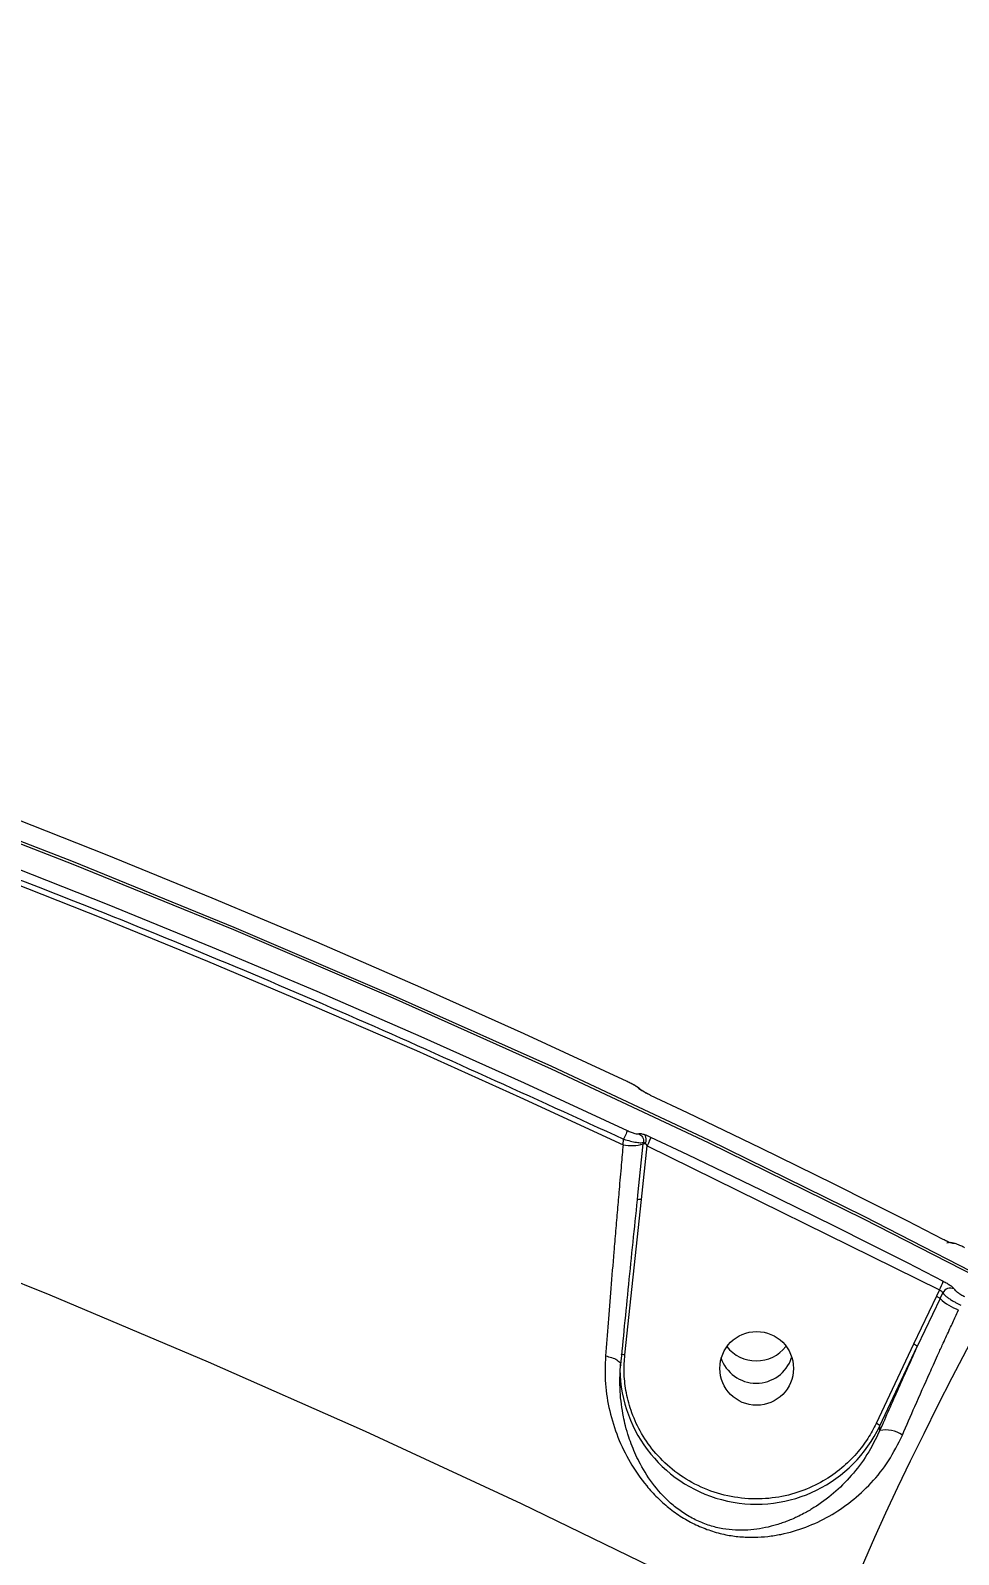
# Model space of a CAD drawing. Header units: millimetres. Extents: x -5609 to 5139, y -3980 to 3221.
# Drawn here: x 1734.6 to 1847, y 470.3 to 654.7 of the extents above; entities that cross this region are included whole.
import ezdxf

# ---------------------------------------------------------------- set-up
doc = ezdxf.new("R2010")
doc.units = ezdxf.units.MM
for name, color, linetype in [('DIKOM_ОБЪЕКТ', 7, 'Continuous'), ('DIKOM_РАЗМЕР_ЗОНА', 7, 'Continuous'), ('DIKOM_РАЗМЕР_ОБЪЕКТА', 7, 'Continuous')]:
    doc.layers.add(name, color=color, linetype=linetype)
doc.styles.add('style1', font='arial.ttf', dxfattribs={"width": 0.8})
doc.dimstyles.new('1-50', dxfattribs={"dimtxt": 300, "dimasz": 200, "dimexe": 100, "dimexo": 0, "dimgap": 100, "dimtad": 1, "dimtxsty": 'style1', "dimcen": 200, "dimclrd": 7, "dimclre": 7, "dimclrt": 7, "dimadec": 1, "dimazin": 2, "dimtfac": 1, "dimtmove": 0, "dimatfit": 2, "dimfxl": 0, "dimlwd": 25, "dimlwe": 18, "dimarcsym": 0})

# ---------------------------------------------------------------- blocks, each defined once
blk = doc.blocks.new('A$Cc336a1e3')
at = {"color": 7, "linetype": 'Continuous', "lineweight": 15}
for p, q in [((4626.49, 1792.8), (4626.56, 1793.49)), ((4628.74, 1786.17), (4629.4, 1792.69)), ((4628.96, 1793.13), (4628.94, 1792.91)), ((4629.19, 1792.94), (4629.4, 1792.69)), ((4629.4, 1792.69), (4664.81, 1775.27)), ((4626.71, 1767.38), (4628.74, 1786.17)), ((4628.24, 1786.14), (4628.3, 1786.73)), ((4664.44, 1774.47), (4661.66, 1768.68)), ((4664.88, 1774.19), (4662.11, 1768.38)), ((4664.81, 1775.27), (4664.44, 1774.47)), ((4664.88, 1774.19), (4665.21, 1774.89)), ((4661.66, 1768.68), (4657.13, 1759.07)), ((4657.58, 1758.78), (4662.11, 1768.38)), ((4626.14, 1763.66), (4626.13, 1764.11)), ((4657.58, 1758.23), (4657.58, 1758.78))]:
    blk.add_line(p, q, dxfattribs=at)
at = {"color": 8, "linetype": 'Continuous', "lineweight": 15}
blk.add_line((4628.3, 1786.73), (4628.94, 1792.91), dxfattribs=at)
at = {"color": 7, "linetype": 'Continuous', "lineweight": 15, "flags": 128}
for points in [[(4358.79, 1887.61), (4379.35, 1883.12), (4399.82, 1878.28), (4420.2, 1873.08), (4440.49, 1867.54), (4460.68, 1861.66), (4480.76, 1855.42), (4500.72, 1848.85), (4520.57, 1841.93), (4540.29, 1834.67), (4559.88, 1827.08), (4579.34, 1819.15), (4598.65, 1810.89), (4617.81, 1802.31), (4636.82, 1793.39), (4655.67, 1784.15), (4674.35, 1774.59), (4692.86, 1764.71), (4711.19, 1754.51), (4729.34, 1744)], [(4729.34, 1743.65), (4711.19, 1754.16), (4692.86, 1764.36), (4674.35, 1774.24), (4655.67, 1783.8), (4636.82, 1793.04), (4617.81, 1801.96), (4598.65, 1810.55), (4579.34, 1818.81), (4559.88, 1826.73), (4540.29, 1834.33), (4520.57, 1841.58), (4500.72, 1848.5), (4480.76, 1855.07), (4460.68, 1861.31), (4440.49, 1867.19), (4420.2, 1872.74), (4399.82, 1877.93), (4379.35, 1882.77), (4358.79, 1887.26)], [(4651.43, 1730.86), (4632.89, 1740.27), (4614.18, 1749.35), (4595.31, 1758.1), (4576.29, 1766.52), (4557.12, 1774.6), (4537.8, 1782.34), (4518.35, 1789.74), (4498.76, 1796.8), (4479.05, 1803.52), (4459.22, 1809.88), (4439.28, 1815.9), (4419.23, 1821.56), (4399.09, 1826.88), (4378.85, 1831.83), (4358.52, 1836.43)], [(4626.99, 1800.46), (4614.53, 1806.22), (4602, 1811.84), (4589.4, 1817.31), (4576.74, 1822.65), (4564.03, 1827.84), (4551.25, 1832.9), (4538.42, 1837.8), (4525.53, 1842.57)], [(4524.9, 1834.97), (4537.81, 1830.2), (4550.66, 1825.28), (4563.45, 1820.23), (4576.18, 1815.03), (4588.85, 1809.68), (4601.46, 1804.2), (4614.01, 1798.57), (4626.49, 1792.8)], [(4525.53, 1836.65), (4538.42, 1831.88), (4551.25, 1826.98), (4564.03, 1821.93), (4576.74, 1816.73), (4589.4, 1811.4), (4602, 1805.92), (4614.53, 1800.3), (4626.99, 1794.54)], [(4629.15, 1799.14), (4629.21, 1799.11), (4629.23, 1799.1)], [(4629.83, 1798.79), (4629.82, 1798.8), (4629.82, 1798.8)], [(4665.27, 1781.35), (4660.88, 1783.6), (4656.47, 1785.82), (4652.05, 1788.03), (4647.63, 1790.21), (4643.19, 1792.38), (4638.75, 1794.54), (4634.29, 1796.67), (4629.83, 1798.79)], [(4629.83, 1793.74), (4634.29, 1791.62), (4638.75, 1789.49), (4643.19, 1787.34), (4647.63, 1785.17), (4652.05, 1782.98), (4656.47, 1780.77), (4660.88, 1778.55), (4665.27, 1776.31)], [(4651.43, 1730.86), (4651.76, 1732.13), (4652.25, 1733.69), (4652.9, 1735.53), (4653.71, 1737.63), (4654.67, 1739.98), (4655.77, 1742.55), (4656.99, 1745.33), (4658.33, 1748.27), (4659.78, 1751.36), (4661.32, 1754.58), (4662.94, 1757.88), (4664.62, 1761.24), (4666.35, 1764.63), (4668.11, 1768.02), (4669.89, 1771.38)]]:
    blk.add_lwpolyline(points, dxfattribs=at)
at = {"color": 7, "linetype": 'Continuous', "lineweight": 15}
blk.add_circle((4642.67, 1765.75), 4.46, dxfattribs=at)
for centre, radius, start, end in [((4627.5, 1797.84), 5.14, 258.6423, 286.2478), ((4629.13, 1792.43), 0.511, 83.3744, 112.4341), ((4628.21, 1793.45), 1.1, 332.6743, 31.6331), ((4628.54, 1785.45), 0.75, 74.6003, 113.3834), ((4666.1, 1779.99), 0.986, 61.558, 114.9402), ((4660.17, 1777.94), 5.36, 330.0083, 342.2007), ((4669.66, 1779.4), 7.06, 227.4972, 248.9524), ((4666.14, 1774.43), 1.03, 65.4867, 153.923), ((4661.32, 1767.65), 1.08, 42.4917, 71.5369), ((4642.62, 1768.48), 4.52, 198.3755, 341.6245), ((4642.62, 1768.48), 4.52, 198.3744, 341.6256), ((4642.62, 1771.2), 4.54, 218.0146, 321.9854), ((4656.79, 1758.05), 1.08, 42.5209, 71.513), ((4658.27, 1754.59), 3.71, 56.54, 100.7507)]:
    blk.add_arc(centre, radius, start, end, dxfattribs=at)
at = {"color": 8, "linetype": 'Continuous', "lineweight": 15}
for centre, radius, start, end in [((4626.51, 1766.62), 0.794, 75.3419, 111.9067), ((4642.64, 1765.85), 16.53, 180.7817, 334.6642)]:
    blk.add_arc(centre, radius, start, end, dxfattribs=at)
for points, knots in [([(4578.2, 2367.71), (4576.95, 2365.92), (4573.78, 2361.33), (4569.61, 2353.35), (4566.4, 2345.79), (4564.38, 2339.94), (4563.17, 2336.02), (4562.1, 2332.04), (4561.15, 2327.99), (4560.34, 2323.88), (4559.2, 2317), (4558.21, 2307.17), (4558.04, 2294.13), (4558.93, 2280.76), (4560.85, 2267.11), (4563.69, 2253.55), (4567.34, 2240.14), (4571.69, 2226.94), (4575.67, 2216.57), (4578.79, 2209.13), (4580.74, 2204.65), (4582.77, 2200.18), (4584.88, 2195.7), (4587.06, 2191.23), (4589.31, 2186.76), (4593.64, 2178.43), (4600.43, 2166.24), (4610.28, 2150.21), (4620.92, 2134.33), (4632.29, 2118.64), (4642.84, 2105.09), (4652.25, 2093.65), (4660.28, 2084.26), (4668.52, 2074.99), (4676.94, 2065.87), (4685.54, 2056.88), (4694.28, 2048.05), (4703.17, 2039.38), (4714.39, 2028.78), (4728.15, 2016.36), (4744.67, 2002.24), (4761.66, 1988.49), (4779.06, 1975.16), (4796.84, 1962.27), (4814.93, 1949.86), (4833.28, 1937.96), (4851.86, 1926.61), (4870.59, 1915.78), (4883.17, 1909.06), (4889.46, 1905.7)], [0, 0, 0, 0, 0.017262, 0.044061, 0.070739, 0.081187, 0.091616, 0.102027, 0.112418, 0.122791, 0.133146, 0.163606, 0.193717, 0.223478, 0.25289, 0.281952, 0.308762, 0.335268, 0.361469, 0.370224, 0.378944, 0.38763, 0.396282, 0.404899, 0.413481, 0.422029, 0.452695, 0.482966, 0.512842, 0.542323, 0.571408, 0.589387, 0.607212, 0.624881, 0.642397, 0.659758, 0.676964, 0.694016, 0.710914, 0.740043, 0.769123, 0.798154, 0.827136, 0.856069, 0.884953, 0.913788, 0.942574, 0.971312, 1, 1, 1, 1]), ([(4888.48, 1904.28), (4882.19, 1907.63), (4869.6, 1914.35), (4850.87, 1925.18), (4832.3, 1936.53), (4813.94, 1948.43), (4796.25, 1960.57), (4779.26, 1972.87), (4762.98, 1985.27), (4749.87, 1995.79), (4739.75, 2004.21), (4732.47, 2010.42), (4725.29, 2016.69), (4718.21, 2023.03), (4708.65, 2031.8), (4696.73, 2043.17), (4682.71, 2057.28), (4669.09, 2071.77), (4655.94, 2086.62), (4643.6, 2101.44), (4632.09, 2116.19), (4621.42, 2130.81), (4613.62, 2142.3), (4608.29, 2150.57), (4605.14, 2155.6), (4602.06, 2160.64), (4599.07, 2165.69), (4596.17, 2170.75), (4593.35, 2175.82), (4588.97, 2183.97), (4583.34, 2195.2), (4576.95, 2209.45), (4571.35, 2223.67), (4566.61, 2237.82), (4562.86, 2251.53), (4560.05, 2264.77), (4558.17, 2277.53), (4557.37, 2287.49), (4557.16, 2294.8), (4557.17, 2299.6), (4557.32, 2304.36), (4557.62, 2309.06), (4558.07, 2313.7), (4558.97, 2320.62), (4560.72, 2329.61), (4563.84, 2340.39), (4568.02, 2350.6), (4571.6, 2357.88), (4574.08, 2361.54), (4574.52, 2362.2)], [0, 0, 0, 0, 0.029065, 0.058179, 0.087342, 0.116556, 0.145819, 0.173176, 0.200576, 0.22802, 0.240974, 0.253937, 0.26691, 0.279892, 0.292885, 0.320352, 0.348221, 0.37649, 0.40516, 0.43423, 0.461724, 0.489568, 0.51776, 0.527333, 0.536945, 0.546597, 0.556289, 0.56602, 0.575791, 0.585601, 0.61327, 0.641292, 0.669668, 0.698398, 0.727482, 0.754947, 0.78272, 0.810802, 0.821919, 0.833084, 0.844297, 0.855557, 0.866865, 0.87822, 0.906866, 0.935654, 0.964583, 0.993653, 1, 1, 1, 1]), ([(4813.37, 1910.9), (4808.61, 1914.02), (4799.09, 1920.25), (4785.07, 1929.99), (4771.29, 1939.98), (4757.79, 1950.23), (4745.37, 1960.1), (4733.95, 1969.55), (4723.5, 1978.52), (4713.2, 1987.71), (4703.06, 1997.1), (4693.12, 2006.68), (4683.55, 2016.27), (4674.36, 2025.87), (4665.53, 2035.46), (4656.93, 2045.21), (4648.57, 2055.1), (4640.47, 2065.14), (4633.15, 2074.65), (4626.57, 2083.61), (4620.65, 2092.01), (4614.96, 2100.48), (4609.5, 2109), (4604.28, 2117.58), (4599.32, 2126.2), (4593.67, 2136.61), (4587.61, 2148.81), (4581.45, 2162.74), (4576.19, 2176.62), (4572.95, 2186.43), (4571.59, 2191.55), (4571.42, 2192.17)], [0, 0, 0, 0, 0.040249, 0.080537, 0.120547, 0.160412, 0.200491, 0.233123, 0.266009, 0.29915, 0.332546, 0.366197, 0.400102, 0.4325, 0.465218, 0.498258, 0.531618, 0.565298, 0.5993, 0.627123, 0.655194, 0.683514, 0.712083, 0.740899, 0.769965, 0.799278, 0.846784, 0.894953, 0.943784, 0.993278, 1, 1, 1, 1]), ([(4628.41, 1799.63), (4628.5, 1799.58), (4628.63, 1799.51), (4628.72, 1799.39), (4628.75, 1799.35)], [0, 0, 0, 0, 0.655468, 1, 1, 1, 1]), ([(4657.58, 1758.23), (4657.09, 1757.23), (4656.11, 1755.23), (4654.16, 1752.71), (4652, 1750.57), (4650.27, 1749.3), (4649.1, 1748.59), (4648.49, 1748.24), (4647.86, 1747.92), (4647.37, 1747.69), (4646.9, 1747.48), (4646.42, 1747.28), (4645.74, 1747.03), (4645.09, 1746.82), (4644.19, 1746.57), (4643.04, 1746.33), (4641.61, 1746.17), (4640.12, 1746.15), (4638.58, 1746.32), (4637, 1746.69), (4635.42, 1747.3), (4633.9, 1748.15), (4632.06, 1749.52), (4630.18, 1751.54), (4628.85, 1753.62), (4628.04, 1755.25), (4627.58, 1756.34), (4627.15, 1757.52), (4626.8, 1758.7), (4626.5, 1760.03), (4626.28, 1761.41), (4626.14, 1762.66), (4626.14, 1763.42), (4626.14, 1763.66)], [0, 0, 0, 0, 0.065375, 0.130783, 0.197064, 0.263445, 0.276291, 0.291802, 0.312183, 0.326192, 0.330203, 0.348167, 0.363606, 0.380985, 0.396778, 0.429816, 0.462861, 0.495672, 0.527992, 0.560108, 0.591724, 0.623322, 0.655029, 0.719969, 0.78581, 0.811711, 0.837647, 0.862783, 0.893951, 0.91865, 0.9518, 0.98481, 1, 1, 1, 1])]:
    blk.add_open_spline(points, degree=3, knots=knots, dxfattribs=at)
at = {"color": 7, "linetype": 'Continuous', "lineweight": 15}
for points, knots in [([(4559.57, 2318.69), (4559.13, 2315.46), (4558.12, 2308.02), (4557.88, 2295.73), (4558.62, 2281.96), (4560.31, 2269.29), (4562.52, 2257.94), (4564.92, 2247.97), (4567.83, 2237.78), (4571.15, 2227.74), (4574.98, 2217.46), (4579.96, 2205.39), (4586.6, 2191.07), (4595.03, 2174.97), (4604.47, 2158.73), (4614.89, 2142.42), (4626.27, 2126.07), (4638.56, 2109.72), (4651.74, 2093.43), (4665.77, 2077.25), (4680.59, 2061.23), (4696.15, 2045.43), (4712.41, 2029.89), (4729.33, 2014.66), (4746.86, 1999.78), (4764.94, 1985.29), (4783.5, 1971.24), (4800.89, 1958.84), (4816.94, 1947.97), (4831.55, 1938.51), (4844.64, 1930.42), (4856.06, 1923.63), (4863.38, 1919.41), (4868.38, 1916.59), (4871.33, 1914.94), (4874.85, 1912.99), (4879.02, 1910.71), (4883.84, 1908.12), (4887.28, 1906.31), (4889.1, 1905.34)], [0, 0, 0, 0, 0.027389, 0.062923, 0.098461, 0.134071, 0.157765, 0.181452, 0.205572, 0.229702, 0.251297, 0.276191, 0.311718, 0.347318, 0.382848, 0.418367, 0.453886, 0.489404, 0.524924, 0.560518, 0.596048, 0.631564, 0.667079, 0.702594, 0.738111, 0.773701, 0.809233, 0.844748, 0.871267, 0.897785, 0.924305, 0.941808, 0.958909, 0.963261, 0.968323, 0.974533, 0.981894, 0.990387, 1, 1, 1, 1]), ([(4525.18, 1835.56), (4536.61, 1831.29), (4559.48, 1822.75), (4593.3, 1808.72), (4615.47, 1798.56), (4626.56, 1793.49)], [0, 0, 0, 0, 0.333329, 0.666673, 1, 1, 1, 1]), ([(4628.77, 1799.35), (4628.7, 1799.42), (4628.55, 1799.58), (4628.16, 1799.84), (4627.62, 1800.15), (4627.2, 1800.36), (4626.97, 1800.47)], [0, 0, 0, 0, 0.220673, 0.459521, 0.71806, 1, 1, 1, 1]), ([(4628.41, 1799.63), (4628.36, 1799.67), (4628.27, 1799.76), (4627.92, 1799.98), (4627.48, 1800.22), (4627.15, 1800.38), (4626.99, 1800.46)], [0, 0, 0, 0, 0.250208, 0.500143, 0.750002, 1, 1, 1, 1]), ([(4629.15, 1799.14), (4629.06, 1799.19), (4628.88, 1799.29), (4628.66, 1799.43), (4628.49, 1799.55), (4628.44, 1799.6), (4628.41, 1799.63)], [0, 0, 0, 0, 0.249511, 0.499803, 0.750235, 1, 1, 1, 1]), ([(4629.23, 1799.1), (4629.14, 1799.15), (4628.97, 1799.24), (4628.82, 1799.33), (4628.75, 1799.38), (4628.76, 1799.37), (4628.76, 1799.37)], [0, 0, 0, 0, 0.360904, 0.675827, 0.945991, 1, 1, 1, 1]), ([(4629.83, 1798.79), (4629.71, 1798.85), (4629.48, 1798.96), (4629.26, 1799.08), (4629.15, 1799.14)], [0, 0, 0, 0, 0.502364, 1, 1, 1, 1]), ([(4629.82, 1798.8), (4629.72, 1798.85), (4629.51, 1798.95), (4629.32, 1799.05), (4629.23, 1799.1)], [0, 0, 0, 0, 0.498432, 1, 1, 1, 1]), ([(4626.99, 1794.54), (4626.98, 1794.5), (4626.97, 1794.43), (4626.86, 1794.16), (4626.72, 1793.83), (4626.61, 1793.6), (4626.56, 1793.49)], [0, 0, 0, 0, 0.240627, 0.49998, 0.759364, 1, 1, 1, 1]), ([(4626.99, 1794.54), (4627.15, 1794.47), (4627.48, 1794.32), (4627.92, 1794.17), (4628.27, 1794.1), (4628.36, 1794.13), (4628.41, 1794.14)], [0, 0, 0, 0, 0.250242, 0.500148, 0.750044, 1, 1, 1, 1]), ([(4626.49, 1792.8), (4626.42, 1792), (4626.26, 1790.2), (4626.03, 1787.58), (4625.8, 1784.91), (4625.59, 1782.39), (4625.32, 1779.21), (4625.01, 1775.46), (4624.67, 1771.24), (4624.46, 1768.58), (4624.36, 1767.26)], [0, 0, 0, 0, 0.093235, 0.209542, 0.302916, 0.400498, 0.498927, 0.670944, 0.836394, 1, 1, 1, 1]), ([(4626.56, 1793.49), (4626.84, 1793.4), (4627.39, 1793.24), (4628.14, 1793.09), (4628.72, 1793.03), (4628.88, 1793.1), (4628.96, 1793.13)], [0, 0, 0, 0, 0.246442, 0.494738, 0.746177, 1, 1, 1, 1]), ([(4628.41, 1794.14), (4628.44, 1794.16), (4628.49, 1794.18), (4628.66, 1794.16), (4628.88, 1794.12), (4629.06, 1794.06), (4629.15, 1794.03)], [0, 0, 0, 0, 0.249879, 0.500374, 0.750583, 1, 1, 1, 1]), ([(4628.41, 1794.14), (4628.5, 1794.09), (4628.67, 1793.98), (4628.86, 1793.73), (4628.97, 1793.43), (4628.96, 1793.23), (4628.96, 1793.13)], [0, 0, 0, 0, 0.243921, 0.499939, 0.755986, 1, 1, 1, 1]), ([(4628.96, 1793.13), (4628.97, 1793.13), (4628.99, 1793.13), (4629.04, 1793.09), (4629.11, 1793.03), (4629.16, 1792.97), (4629.19, 1792.94)], [0, 0, 0, 0, 0.222641, 0.46538, 0.712192, 1, 1, 1, 1]), ([(4629.15, 1794.03), (4629.26, 1793.98), (4629.48, 1793.9), (4629.71, 1793.8), (4629.83, 1793.74)], [0, 0, 0, 0, 0.497627, 1, 1, 1, 1]), ([(4629.83, 1793.74), (4629.83, 1793.7), (4629.81, 1793.63), (4629.71, 1793.36), (4629.57, 1793.03), (4629.45, 1792.8), (4629.4, 1792.69)], [0, 0, 0, 0, 0.240527, 0.499994, 0.75943, 1, 1, 1, 1]), ([(4626.21, 1766.08), (4626.37, 1767.68), (4626.68, 1770.87), (4627.18, 1775.9), (4627.7, 1781), (4628.06, 1784.43), (4628.24, 1786.14)], [0, 0, 0, 0, 0.250606, 0.500823, 0.751462, 1, 1, 1, 1]), ([(4665.93, 1781), (4665.93, 1781.01), (4665.92, 1781.03), (4665.83, 1781.08), (4665.69, 1781.15), (4665.49, 1781.24), (4665.34, 1781.32), (4665.26, 1781.36)], [0, 0, 0, 0, 0.15066, 0.340513, 0.544338, 0.764374, 1, 1, 1, 1]), ([(4666.57, 1780.86), (4666.53, 1780.85), (4666.45, 1780.85), (4666.14, 1780.95), (4665.74, 1781.12), (4665.43, 1781.28), (4665.27, 1781.35)], [0, 0, 0, 0, 0.250107, 0.500199, 0.750054, 1, 1, 1, 1]), ([(4666.7, 1780.85), (4666.68, 1780.86), (4666.56, 1780.9), (4666.46, 1780.91), (4666.39, 1780.92)], [0, 0, 0, 0, 0.234589, 1, 1, 1, 1]), ([(4667.86, 1780.35), (4667.71, 1780.43), (4667.39, 1780.59), (4666.99, 1780.76), (4666.69, 1780.86), (4666.61, 1780.86), (4666.57, 1780.86)], [0, 0, 0, 0, 0.249928, 0.499805, 0.749818, 1, 1, 1, 1]), ([(4665.27, 1776.31), (4665.43, 1776.22), (4665.74, 1776.05), (4666.15, 1775.79), (4666.45, 1775.54), (4666.53, 1775.43), (4666.57, 1775.37)], [0, 0, 0, 0, 0.249782, 0.499751, 0.749752, 1, 1, 1, 1]), ([(4664.44, 1774.47), (4664.49, 1774.45), (4664.59, 1774.39), (4664.74, 1774.31), (4664.84, 1774.24), (4664.87, 1774.21), (4664.88, 1774.19)], [0, 0, 0, 0, 0.242248, 0.499875, 0.757727, 1, 1, 1, 1]), ([(4664.81, 1775.27), (4664.85, 1775.24), (4664.92, 1775.19), (4665.01, 1775.12), (4665.08, 1775.06), (4665.14, 1775), (4665.19, 1774.94), (4665.2, 1774.91), (4665.21, 1774.89)], [0, 0, 0, 0, 0.208522, 0.343962, 0.499867, 0.655653, 0.790924, 1, 1, 1, 1]), ([(4665.21, 1774.89), (4665.27, 1774.81), (4665.35, 1774.69), (4665.63, 1774.46), (4665.95, 1774.22), (4666.34, 1773.97), (4666.82, 1773.69), (4667.18, 1773.51), (4667.4, 1773.4)], [0, 0, 0, 0, 0.21289, 0.347217, 0.50003, 0.657804, 0.793845, 1, 1, 1, 1]), ([(4666.57, 1775.37), (4666.61, 1775.32), (4666.69, 1775.2), (4666.99, 1774.96), (4667.39, 1774.69), (4667.71, 1774.52), (4667.86, 1774.44)], [0, 0, 0, 0, 0.250195, 0.50029, 0.750192, 1, 1, 1, 1]), ([(4660.32, 1757.68), (4660.82, 1758.84), (4661.9, 1761.32), (4663.17, 1764.18), (4664.1, 1766.24), (4664.6, 1767.36), (4665.24, 1768.75), (4665.94, 1770.27), (4666.56, 1771.6), (4666.92, 1772.39), (4667.07, 1772.7), (4667.11, 1772.78), (4667.12, 1772.8), (4667.12, 1772.81), (4667.12, 1772.81), (4667.12, 1772.81)], [0, 0, 0, 0, 0.231458, 0.498616, 0.562961, 0.636332, 0.718738, 0.838445, 0.936418, 0.983792, 0.995792, 0.998868, 0.999678, 0.999965, 1, 1, 1, 1]), ([(4624.36, 1767.26), (4624.32, 1766.13), (4624.25, 1763.87), (4624.81, 1760.57), (4625.8, 1757.4), (4627.27, 1754.35), (4628.94, 1751.94), (4630.59, 1750.14), (4632.01, 1748.86), (4633.58, 1747.73), (4635.31, 1746.79), (4637.11, 1746.07), (4638.89, 1745.6), (4640.67, 1745.35), (4642.37, 1745.29), (4644.03, 1745.4), (4646.13, 1745.73), (4648.65, 1746.47), (4651.49, 1747.81), (4654.15, 1749.59), (4656.57, 1751.82), (4658.73, 1754.49), (4659.79, 1756.61), (4660.32, 1757.68)], [0, 0, 0, 0, 0.061204, 0.122473, 0.184584, 0.246636, 0.309658, 0.34298, 0.373941, 0.406887, 0.438679, 0.470378, 0.503586, 0.534388, 0.567524, 0.599216, 0.63055, 0.692952, 0.75498, 0.81646, 0.877869, 0.938705, 1, 1, 1, 1]), ([(4624.36, 1767.26), (4624.62, 1767.2), (4625.15, 1767.08), (4625.78, 1766.78), (4626.18, 1766.42), (4626.2, 1766.19), (4626.21, 1766.08)], [0, 0, 0, 0, 0.24247, 0.499974, 0.75747, 1, 1, 1, 1]), ([(4657.13, 1759.07), (4656.81, 1758.47), (4656.15, 1757.19), (4654.76, 1755.37), (4652.96, 1753.6), (4650.7, 1752.02), (4648, 1750.77), (4644.93, 1750.01), (4641.64, 1749.87), (4638.31, 1750.42), (4635.17, 1751.64), (4632.42, 1753.43), (4630.19, 1755.64), (4628.52, 1758.08), (4627.41, 1760.58), (4626.8, 1763), (4626.56, 1765.27), (4626.66, 1766.7), (4626.71, 1767.38)], [0, 0, 0, 0, 0.046226, 0.097366, 0.15363, 0.215014, 0.281221, 0.351565, 0.424968, 0.499998, 0.575031, 0.648434, 0.718781, 0.784985, 0.846372, 0.902635, 0.953775, 1, 1, 1, 1]), ([(4662.11, 1768.38), (4661.34, 1766.68), (4659.78, 1763.26), (4658.32, 1759.91), (4657.58, 1758.23)], [0, 0, 0, 0, 0.498789, 1, 1, 1, 1]), ([(4626.12, 1763.62), (4626.12, 1764.05), (4626.11, 1764.92), (4626.17, 1765.81), (4626.2, 1766.25)], [0, 0, 0, 0, 0.499344, 1, 1, 1, 1]), ([(4405.31, 1149.5), (4408.58, 1154.25), (4415.13, 1163.76), (4425.3, 1178.81), (4435.71, 1194.42), (4446.35, 1210.59), (4456.94, 1226.9), (4467.45, 1243.27), (4477.85, 1259.64), (4486.49, 1273.4), (4493.32, 1284.36), (4498.31, 1292.4), (4503.31, 1300.5), (4508.31, 1308.65), (4515.19, 1319.89), (4523.98, 1334.38), (4534.71, 1352.24), (4545.54, 1370.45), (4556.44, 1388.97), (4567.13, 1407.32), (4577.57, 1425.45), (4587.75, 1443.3), (4595.6, 1457.21), (4601.19, 1467.19), (4604.57, 1473.24), (4607.93, 1479.29), (4611.27, 1485.34), (4614.61, 1491.39), (4617.92, 1497.43), (4623.21, 1507.11), (4630.4, 1520.38), (4639.35, 1537.09), (4648.08, 1553.63), (4656.57, 1569.95), (4664.59, 1585.63), (4672.14, 1600.63), (4679.21, 1614.94), (4684.57, 1626), (4688.41, 1634.06), (4690.9, 1639.32), (4693.33, 1644.51), (4695.69, 1649.61), (4698, 1654.64), (4701.36, 1662.07), (4705.6, 1671.64), (4710.42, 1682.91), (4714.73, 1693.46), (4718.53, 1703.24), (4721.78, 1712.22), (4724.48, 1720.35), (4726.62, 1727.62), (4728.15, 1733.96), (4729.13, 1739.43), (4729.27, 1742.24), (4729.34, 1743.65)], [0, 0, 0, 0, 0.024819, 0.049681, 0.074585, 0.099531, 0.12452, 0.147882, 0.17128, 0.194715, 0.205777, 0.216847, 0.227925, 0.239011, 0.250105, 0.273561, 0.297359, 0.321499, 0.345981, 0.370806, 0.394284, 0.418061, 0.442135, 0.45031, 0.458518, 0.466761, 0.475037, 0.483347, 0.49169, 0.500068, 0.523695, 0.547624, 0.571855, 0.596389, 0.621225, 0.644678, 0.668395, 0.692375, 0.701869, 0.711403, 0.720978, 0.730593, 0.740249, 0.749946, 0.774408, 0.798991, 0.823695, 0.848519, 0.873464, 0.898529, 0.923716, 0.949023, 0.974451, 1, 1, 1, 1])]:
    blk.add_open_spline(points, degree=3, knots=knots, dxfattribs=at)
blk = doc.blocks.new('*D2')
at = {"layer": 'Defpoints', "color": 0, "transparency": 16777216}
for p in [(-5158.5, 3221.44), (639.33, 3221.44), (2080.28, -2772.9)]:
    blk.add_point(p, dxfattribs=at)
at = {"layer": 'DIKOM_РАЗМЕР_ЗОНА', "color": 7, "lineweight": 18, "transparency": 16777216}
for p, q in [((639.33, 3221.44), (-5258.5, 3221.44)), ((2080.28, -2772.9), (-5258.5, -2772.9))]:
    blk.add_line(p, q, dxfattribs=at)
at = {"layer": 'DIKOM_РАЗМЕР_ЗОНА', "color": 7, "lineweight": 25, "transparency": 16777216}
blk.add_line((-5158.5, -2572.9), (-5158.5, 3021.44), dxfattribs=at)
at = {"layer": 'DIKOM_РАЗМЕР_ЗОНА', "color": 7, "transparency": 16777216}
for points in [[(-5191.83, 3021.44), (-5125.17, 3021.44), (-5158.5, 3221.44)], [(-5191.83, -2572.9), (-5125.17, -2572.9), (-5158.5, -2772.9)]]:
    blk.add_solid(points, dxfattribs=at)
at = {"layer": 'DIKOM_РАЗМЕР_ЗОНА', "color": 7, "transparency": 16777216, "insert": (-5411.67, 224.27), "char_height": 300, "attachment_point": 5, "rotation": 90, "style": 'style1'}
blk.add_mtext('6000', dxfattribs=at)

msp = doc.modelspace()

# ---------------------------------------------------------------- linework, layer by layer
at = {"layer": 'DIKOM_РАЗМЕР_ОБЪЕКТА'}
msp.add_circle((2594.5, 436), 1052.678, dxfattribs=at)

# ---------------------------------------------------------------- block references
at = {"layer": 'DIKOM_ОБЪЕКТ'}
msp.add_blockref('A$Cc336a1e3', (-2820.166, -1272.903), dxfattribs=at)

# ---------------------------------------------------------------- dimensions: what is measured, and where the dimension line sits
at = {"layer": 'DIKOM_РАЗМЕР_ЗОНА'}
dim = msp.add_linear_dim(base=(-5158.5, 3221.444), p1=(2080.276, -2772.903), p2=(639.334, 3221.444), angle=90, text='6000', dimstyle='1-50', dxfattribs=at)
dim.commit()
dim.dimension.update_dxf_attribs({"geometry": '*D2', "text_midpoint": (-5158.5, 224.27), "dimtype": 160})

doc.saveas('drawing.dxf')
